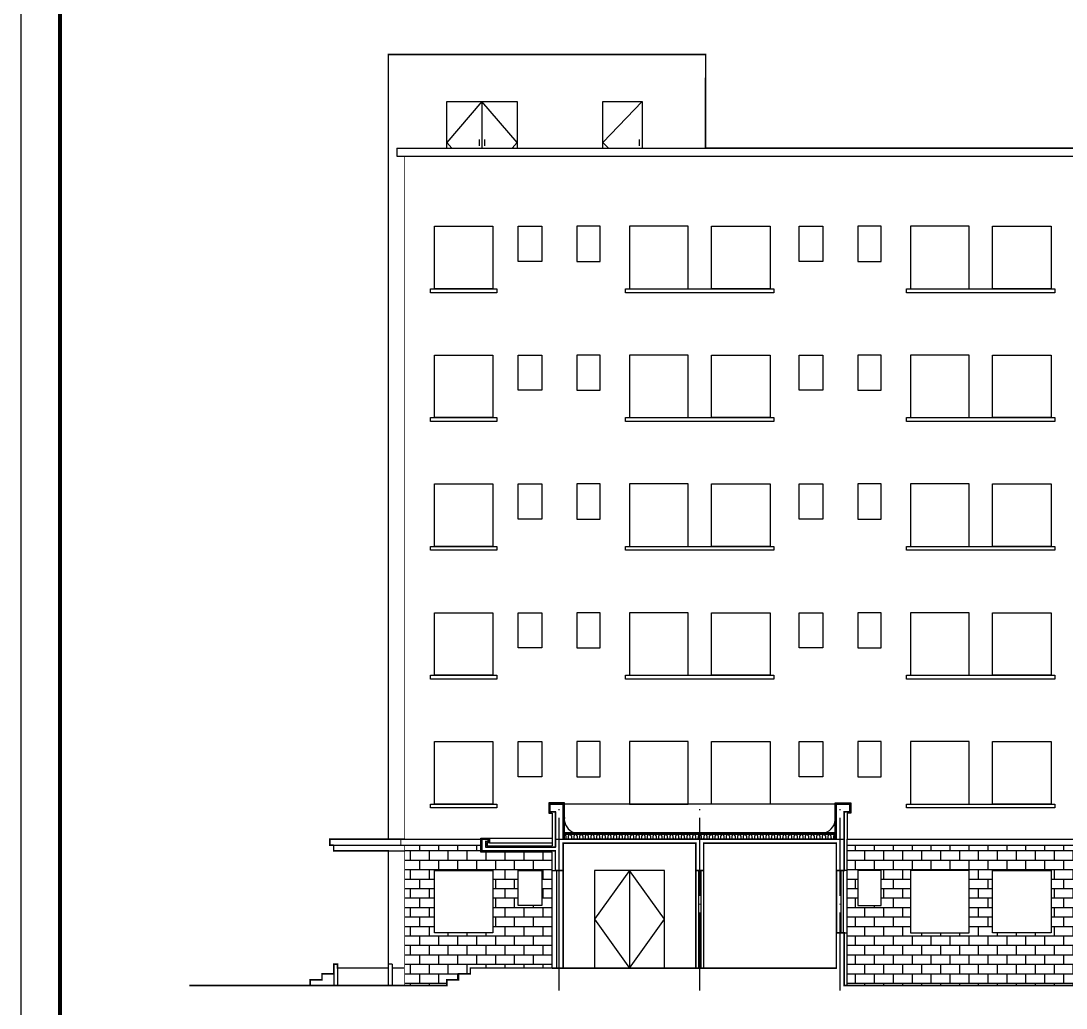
# Model space of a CAD drawing. Extents: x 174641 to 414490, y 73126 to 493158.
# Drawn here: x 238463 to 265242, y 93257 to 118544 of the extents above; entities that cross this region are included whole.
import ezdxf

# ---------------------------------------------------------------- set-up
doc = ezdxf.new("R2010")
doc.units = 0
doc.header["$LTSCALE"] = 1000
doc.header["$MEASUREMENT"] = 0
doc.linetypes.add('DOTE', pattern=[2.42, 2, -0.2, 0.02, -0.2])
for name, color, linetype in [('DOTE', 1, 'DOTE'), ('TWT_TITLE', 7, 'Continuous'), ('WALL', 2, 'Continuous')]:
    doc.layers.add(name, color=color, linetype=linetype)
pattern_1 = [(0, (0, 0), (0, 242.6208), []), (90, (0, 0), (-242.6208, 242.6208), [242.6208, -242.6208])]

# ---------------------------------------------------------------- blocks, each defined once
blk = doc.blocks.new('$LinePat$保温层')
at = {"color": 0}
for p, q in [((24, -24), (24, -56)), ((72, -56), (72, -24))]:
    blk.add_line(p, q, dxfattribs=at)
for centre, start, end in [((96, -24), 90, 180), ((0, -24), 0, 90), ((48, -56), 180, 0)]:
    blk.add_arc(centre, 24, start, end, dxfattribs=at)

msp = doc.modelspace()

# ---------------------------------------------------------------- hatches: boundary and pattern name
h = msp.add_hatch()
h.set_pattern_fill('AR-B816', color=253, scale=200)
h.set_pattern_definition(pattern_1)
h.paths.add_polyline_path([(252076.8, 97252.8), (250246.8, 97252.8), (250246.8, 97432.8), (248296.8, 97432.8), (248296.8, 93832.8), (249376.8, 93832.8), (249376.8, 93982.8), (249676.8, 93982.8), (249676.8, 94132.8), (249976.8, 94132.8), (249976.8, 94282.8), (252076.8, 94282.8)])
h.paths.add_polyline_path([(250556.8, 95182.6), (249056.8, 95182.6), (249056.8, 96782.8), (250556.8, 96782.8)], flags=16)
h.paths.add_polyline_path([(251206.8, 95882.8), (251206.8, 96782.8), (251806.8, 96782.8), (251806.8, 95882.8)], flags=16)
h = msp.add_hatch()
h.set_pattern_fill('AR-B816', color=253, scale=200)
h.set_pattern_definition(pattern_1)
h.paths.add_polyline_path([(284836.8, 97432.8), (259636.8, 97432.8), (259636.8, 93832.8), (263659.3, 93832.8), (284836.8, 93832.8)])
h.paths.add_polyline_path([(265606.8, 95882.8), (265606.8, 96782.8), (266206.8, 96782.8), (266206.8, 95882.8)], flags=16)
h.paths.add_polyline_path([(264856.8, 95182.6), (263356.8, 95182.6), (263356.8, 96782.8), (264856.8, 96782.8)], flags=16)
h.paths.add_polyline_path([(267106.8, 95882.8), (267106.8, 96782.8), (267706.8, 96782.8), (267706.8, 95882.8)], flags=16)
h.paths.add_polyline_path([(268456.8, 95182.6), (268456.8, 96782.8), (269956.8, 96782.8), (269956.8, 95182.6)], flags=16)
h.paths.add_polyline_path([(262756.8, 95182.6), (261256.8, 95182.6), (261256.8, 96782.8), (262756.8, 96782.8)], flags=16)
h.paths.add_polyline_path([(270556.8, 95182.6), (270556.8, 96782.8), (272056.8, 96782.8), (272056.8, 95182.6)], flags=16)
h.paths.add_polyline_path([(260506.8, 95882.8), (259906.8, 95882.8), (259906.8, 96782.8), (260506.8, 96782.8)], flags=16)
h.paths.add_polyline_path([(272806.8, 95882.8), (272806.8, 96782.8), (273406.8, 96782.8), (273406.8, 95882.8)], flags=16)
h.paths.add_polyline_path([(274306.8, 95882.8), (274306.8, 96782.8), (274906.8, 96782.8), (274906.8, 95882.8)], flags=16)
h.paths.add_polyline_path([(275656.8, 95182.6), (275656.8, 96782.8), (277156.8, 96782.8), (277156.8, 95182.6)], flags=16)
h.paths.add_polyline_path([(277756.8, 95182.6), (277756.8, 96782.8), (279256.8, 96782.8), (279256.8, 95182.6)], flags=16)
h.paths.add_polyline_path([(280006.8, 95882.8), (280006.8, 96782.8), (280606.8, 96782.8), (280606.8, 95882.8)], flags=16)
h.paths.add_polyline_path([(281506.8, 95882.8), (281506.8, 96782.8), (282106.8, 96782.8), (282106.8, 95882.8)], flags=16)
h.paths.add_polyline_path([(282756.8, 95182.6), (282756.8, 96782.8), (284256.8, 96782.8), (284256.8, 95182.6)], flags=16)

# ---------------------------------------------------------------- linework, layer by layer
for points, const_width in [([(284836.8, 97582.8), (284836.8, 115082.8), (285036.8, 115082.8), (285036.8, 115282.8), (256006.8, 115282.8), (256006.8, 117682.8), (247876.8, 117682.8), (247876.8, 97582.8), (246476.8, 97582.8)], 40), ([(256006.8, 115282.8), (248096.8, 115282.8), (248096.8, 115082.8), (248296.8, 115082.8), (248296.8, 97582.8)], 20), ([(259356.8, 97482.8), (259356.8, 96782.8), (259556.8, 96782.8), (259556.8, 98282.8), (259696.8, 98282.8), (259696.8, 98482.8), (259356.8, 98482.8), (259356.8, 97582.8), (252356.8, 97582.8), (252356.8, 98482.8), (252016.8, 98482.8), (252016.8, 98282.8), (252156.8, 98282.8), (252156.8, 97382.8), (250376.8, 97382.8), (250376.8, 97522.8), (250436.8, 97522.8), (250436.8, 97582.8), (250276.8, 97582.8), (250276.8, 97282.8), (252156.8, 97282.8), (252156.8, 96782.8), (252356.8, 96782.8), (252356.8, 97482.8), (255756.8, 97482.8), (255756.8, 96782.8), (255956.8, 96782.8), (255956.8, 97482.8), (259356.8, 97482.8)], 40), ([(246476.8, 97582.8), (246376.8, 97582.8), (246376.8, 97432.8), (246476.8, 97432.8)], 40), ([(248296.8, 97582.8), (248196.8, 97582.8), (248196.8, 97432.8), (248296.8, 97432.8)], 20), ([(246476.8, 97432.8), (246476.8, 97282.8), (247876.8, 97282.8), (247876.8, 94282.8), (246576.8, 94282.8), (246576.8, 94382.8), (246476.8, 94382.8), (246476.8, 94132.8), (246176.8, 94132.8), (246176.8, 93982.8), (245876.8, 93982.8), (245876.8, 93832.8)], 40), ([(248296.8, 97432.8), (248296.8, 93832.8)], 20), ([(245874.8, 93832.8), (249376.8, 93832.8), (249376.8, 93982.8), (249676.8, 93982.8), (249676.8, 94132.8), (249976.8, 94132.8), (249976.8, 94282.8), (259356.8, 94282.8), (259356.8, 95182.8), (259556.8, 95182.8), (259556.8, 93832.8), (263659.3, 93832.8)], 40), ([(290569.5, 93832.8), (259556.8, 93832.8)], 40)]:
    msp.add_lwpolyline(points, dxfattribs=dict(const_width=const_width))
for points in [[(250208.4, 115502.9), (250208.4, 115344.3)], [(250345.2, 115502.9), (250345.2, 115344.3)], [(254306.9, 115509.4), (254306.9, 115341.3)], [(252356.8, 97582.8), (252356.8, 98482.8), (252076.8, 98482.8), (252016.8, 98482.8), (252016.8, 98282.8), (252156.8, 98282.8), (252156.8, 97382.8)], [(259326.8, 98482.6), (252386.8, 98482.6)], [(259356.8, 97582.8), (259356.8, 98482.8), (259636.8, 98482.8), (259696.8, 98482.8), (259696.8, 98282.8), (259556.8, 98282.8), (259556.8, 97582.8)], [(247876.8, 97582.8), (250246.8, 97582.8)], [(252156.8, 97282.8), (250276.8, 97282.8), (250276.8, 97582.8), (250376.8, 97582.8), (250436.8, 97582.8), (250436.8, 97522.8), (250376.8, 97522.8), (250376.8, 97382.8), (252156.8, 97382.8)], [(250466.8, 97612.8), (252076.8, 97612.8)], [(250466.8, 97492.8), (252076.8, 97492.8)], [(252156.8, 97582.8), (259556.8, 97582.8)], [(252356.8, 94282.8), (252356.8, 97482.8)], [(252356.8, 97482.8), (255756.8, 97482.8)], [(259326.8, 97742.8), (252386.8, 97742.8)], [(259326.8, 97722.8), (252386.8, 97722.8)], [(259326.8, 97702.8), (252386.8, 97702.8)], [(255756.8, 94282.8), (255756.8, 97482.8)], [(255956.8, 97482.8), (259356.8, 97482.8)], [(255956.8, 94282.8), (255956.8, 97482.8)], [(259356.8, 94282.8), (259356.8, 97482.8)], [(259556.8, 96782.8), (259556.8, 97582.8)], [(259636.8, 97582.8), (284936.8, 97582.8)], [(246376.8, 97432.8), (247876.8, 97432.8)], [(247876.8, 97432.8), (250246.8, 97432.8)], [(252156.8, 96782.8), (252156.8, 97282.8)], [(259636.8, 97432.8), (286336.8, 97432.8)], [(254956.8, 94282.8), (254956.8, 94282.8), (254956.8, 96782.8), (253156.8, 96782.8), (253156.8, 94282.8)], [(254056.8, 96782.8), (253156.8, 95532.8), (254056.8, 94282.8), (254956.8, 95532.8), (254056.8, 96782.8)], [(254056.8, 96782.8), (254056.8, 94282.8)], [(259556.8, 93832.8), (259556.8, 95182.8)], [(252076.8, 94282.8), (249976.8, 94282.8), (249976.8, 94132.8), (249676.8, 94132.8), (249676.8, 93982.8), (249376.8, 93982.8), (249376.8, 93832.8), (245874.8, 93832.8)], [(246476.8, 94382.8), (246476.8, 93832.8)], [(246476.8, 94382.8), (246476.8, 93832.8)], [(246576.8, 94382.8), (246576.8, 93832.8)], [(247876.8, 94382.8), (247876.8, 93832.8)], [(247976.8, 94382.8), (247976.8, 93832.8)], [(252076.8, 94282.8), (259356.8, 94282.8)]]:
    msp.add_lwpolyline(points)
at = {"color": 2}
for points in [[(248956.8, 111682.6), (250656.8, 111682.6), (250656.8, 111582.6), (248956.8, 111582.6)], [(253956.8, 111682.6), (257756.8, 111682.6), (257756.8, 111582.6), (253956.8, 111582.6)], [(261156.8, 111682.6), (264956.8, 111682.6), (264956.8, 111582.6), (261156.8, 111582.6)], [(248956.8, 108382.6), (250656.8, 108382.6), (250656.8, 108282.6), (248956.8, 108282.6)], [(253956.8, 108382.6), (257756.8, 108382.6), (257756.8, 108282.6), (253956.8, 108282.6)], [(261156.8, 108382.6), (264956.8, 108382.6), (264956.8, 108282.6), (261156.8, 108282.6)], [(248956.8, 105082.6), (250656.8, 105082.6), (250656.8, 104982.6), (248956.8, 104982.6)], [(253956.8, 105082.6), (257756.8, 105082.6), (257756.8, 104982.6), (253956.8, 104982.6)], [(261156.8, 105082.6), (264956.8, 105082.6), (264956.8, 104982.6), (261156.8, 104982.6)], [(248956.8, 101782.6), (250656.8, 101782.6), (250656.8, 101682.6), (248956.8, 101682.6)], [(253956.8, 101782.6), (257756.8, 101782.6), (257756.8, 101682.6), (253956.8, 101682.6)], [(261156.8, 101782.6), (264956.8, 101782.6), (264956.8, 101682.6), (261156.8, 101682.6)], [(248956.8, 98482.6), (250656.8, 98482.6), (250656.8, 98382.6), (248956.8, 98382.6)], [(261156.8, 98482.6), (264956.8, 98482.6), (264956.8, 98382.6), (261156.8, 98382.6)]]:
    msp.add_lwpolyline(points, close=True, dxfattribs=at)
at = {"color": 6}
for points in [[(252386.8, 97582.8), (252386.8, 98512.8), (252076.8, 98512.8), (251986.8, 98512.8), (251986.8, 98252.8), (252076.8, 98252.8), (252076.8, 97412.8)], [(259326.8, 97582.8), (259326.8, 98512.8), (259636.8, 98512.8), (259726.8, 98512.8), (259726.8, 98252.8), (259636.8, 98252.8), (259636.8, 97582.8)], [(252076.8, 97252.8), (250246.8, 97252.8), (250246.8, 97612.8), (250376.8, 97612.8), (250466.8, 97612.8), (250466.8, 97492.8), (250406.8, 97492.8), (250406.8, 97412.8), (252076.8, 97412.8)], [(259636.8, 93832.8), (259636.8, 97582.8)], [(252076.8, 94282.8), (252076.8, 97252.8)]]:
    msp.add_lwpolyline(points, dxfattribs=at)
at = {"color": 4}
for points in [[(252076.8, 94282.8), (252076.8, 96782.8), (252356.8, 96782.8), (252356.8, 94282.8), (252076.8, 94282.8)], [(252186.8, 96782.8), (252186.8, 94282.8)], [(252246.8, 96782.8), (252246.8, 94282.8)], [(255956.8, 94282.8), (255956.8, 96782.8), (255756.8, 96782.8), (255756.8, 94282.8), (255956.8, 94282.8)], [(255826.8, 96782.8), (255826.8, 94282.8)], [(255886.8, 96782.8), (255886.8, 94282.8)], [(259636.8, 95182.8), (259636.8, 96782.8), (259356.8, 96782.8), (259356.8, 95182.8), (259636.8, 95182.8)], [(259466.8, 96782.8), (259466.8, 95182.8)], [(259526.8, 96782.8), (259526.8, 95182.8)]]:
    msp.add_lwpolyline(points, dxfattribs=at)
for centre, start, end in [((252764.3, 98104.6), 174.21132, 252.47171), ((258949.4, 98104.6), 287.52829, 5.78868)]:
    msp.add_arc(centre, 379.4, start, end)
at = {"layer": 'DOTE'}
for p, q in [((252256.8, 93709.4), (252256.8, 98512.8)), ((255856.8, 93709.4), (255856.8, 98482.8)), ((259456.8, 93709.4), (259456.8, 98512.8))]:
    msp.add_line(p, q, dxfattribs=at)
at = {"layer": 'TWT_TITLE'}
msp.add_lwpolyline([(238463.1, 157372.7), (238463.1, 73272.7), (297863.1, 73272.7), (297863.1, 157372.7)], close=True, dxfattribs=at)
at = {"layer": 'TWT_TITLE', "const_width": 100}
msp.add_lwpolyline([(239463.1, 154872.7), (239463.1, 74272.7), (296863.1, 74272.7), (296863.1, 154872.7)], close=True, dxfattribs=at)
at = {"layer": 'WALL', "ltscale": 10}
for p, q in [((247876.8, 117682.8), (256006.8, 117682.8)), ((247876.8, 117682.8), (247876.8, 97582.8)), ((256006.8, 117682.8), (256006.8, 115282.8)), ((256006.8, 115282.8), (256006.8, 117082.8)), ((248096.8, 115282.8), (285036.8, 115282.8)), ((248096.8, 115282.8), (248096.8, 115082.8)), ((248096.8, 115082.8), (285036.8, 115082.8)), ((248296.8, 97582.8), (246476.8, 97582.8)), ((246476.8, 97282.8), (248296.8, 97282.8)), ((247876.8, 97282.8), (247876.8, 94282.8)), ((246576.8, 94382.8), (246476.8, 94382.8)), ((246476.8, 94282.8), (246476.8, 94132.8)), ((247876.8, 94282.8), (246576.8, 94282.8)), ((247976.8, 94382.8), (247876.8, 94382.8)), ((248276.8, 94282.8), (247976.8, 94282.8)), ((246476.8, 94132.8), (246176.8, 94132.8)), ((246176.8, 94132.8), (246176.8, 93982.8)), ((246176.8, 93982.8), (245876.8, 93982.8)), ((245876.8, 93982.8), (245876.8, 93832.8))]:
    msp.add_line(p, q, dxfattribs=at)
at = {"layer": 'WALL', "color": 4, "ltscale": 10}
for points in [[(249376.8, 115282.8), (249376.8, 116482.8), (251176.8, 116482.8), (251176.8, 115282.8)], [(250276.8, 116482.8), (249376.8, 115432.8), (249505.4, 115282.8)], [(250276.8, 116482.8), (250276.8, 115282.8)], [(251048.3, 115282.8), (251176.8, 115432.8), (250276.8, 116482.8)], [(253376.8, 115282.8), (253376.8, 116482.8), (254376.8, 116482.8), (254376.8, 115282.8)], [(254376.8, 116482.8), (253376.8, 115432.8), (253519.7, 115282.8)]]:
    msp.add_lwpolyline(points, dxfattribs=at)
for points in [[(249056.8, 113282.8), (250556.8, 113282.8), (250556.8, 111682.6), (249056.8, 111682.6)], [(251206.8, 113282.8), (251806.8, 113282.8), (251806.8, 112382.8), (251206.8, 112382.8)], [(253306.8, 113282.8), (252706.8, 113282.8), (252706.8, 112382.8), (253306.8, 112382.8)], [(255556.8, 113282.8), (254056.8, 113282.8), (254056.8, 111682.6), (255556.8, 111682.6)], [(256156.8, 113282.8), (257656.8, 113282.8), (257656.8, 111682.6), (256156.8, 111682.6)], [(258406.8, 113282.8), (259006.8, 113282.8), (259006.8, 112382.8), (258406.8, 112382.8)], [(260506.8, 113282.8), (259906.8, 113282.8), (259906.8, 112382.8), (260506.8, 112382.8)], [(262756.8, 113282.8), (261256.8, 113282.8), (261256.8, 111682.6), (262756.8, 111682.6)], [(263356.8, 113282.8), (264856.8, 113282.8), (264856.8, 111682.6), (263356.8, 111682.6)], [(249056.8, 109982.8), (250556.8, 109982.8), (250556.8, 108382.6), (249056.8, 108382.6)], [(251206.8, 109982.8), (251806.8, 109982.8), (251806.8, 109082.8), (251206.8, 109082.8)], [(253306.8, 109982.8), (252706.8, 109982.8), (252706.8, 109082.8), (253306.8, 109082.8)], [(255556.8, 109982.8), (254056.8, 109982.8), (254056.8, 108382.6), (255556.8, 108382.6)], [(256156.8, 109982.8), (257656.8, 109982.8), (257656.8, 108382.6), (256156.8, 108382.6)], [(258406.8, 109982.8), (259006.8, 109982.8), (259006.8, 109082.8), (258406.8, 109082.8)], [(260506.8, 109982.8), (259906.8, 109982.8), (259906.8, 109082.8), (260506.8, 109082.8)], [(262756.8, 109982.8), (261256.8, 109982.8), (261256.8, 108382.6), (262756.8, 108382.6)], [(263356.8, 109982.8), (264856.8, 109982.8), (264856.8, 108382.6), (263356.8, 108382.6)], [(249056.8, 106682.8), (250556.8, 106682.8), (250556.8, 105082.6), (249056.8, 105082.6)], [(251206.8, 106682.8), (251806.8, 106682.8), (251806.8, 105782.8), (251206.8, 105782.8)], [(253306.8, 106682.8), (252706.8, 106682.8), (252706.8, 105782.8), (253306.8, 105782.8)], [(255556.8, 106682.8), (254056.8, 106682.8), (254056.8, 105082.6), (255556.8, 105082.6)], [(256156.8, 106682.8), (257656.8, 106682.8), (257656.8, 105082.6), (256156.8, 105082.6)], [(258406.8, 106682.8), (259006.8, 106682.8), (259006.8, 105782.8), (258406.8, 105782.8)], [(260506.8, 106682.8), (259906.8, 106682.8), (259906.8, 105782.8), (260506.8, 105782.8)], [(262756.8, 106682.8), (261256.8, 106682.8), (261256.8, 105082.6), (262756.8, 105082.6)], [(263356.8, 106682.8), (264856.8, 106682.8), (264856.8, 105082.6), (263356.8, 105082.6)], [(249056.8, 103382.8), (250556.8, 103382.8), (250556.8, 101782.6), (249056.8, 101782.6)], [(251206.8, 103382.8), (251806.8, 103382.8), (251806.8, 102482.8), (251206.8, 102482.8)], [(253306.8, 103382.8), (252706.8, 103382.8), (252706.8, 102482.8), (253306.8, 102482.8)], [(255556.8, 103382.8), (254056.8, 103382.8), (254056.8, 101782.6), (255556.8, 101782.6)], [(256156.8, 103382.8), (257656.8, 103382.8), (257656.8, 101782.6), (256156.8, 101782.6)], [(258406.8, 103382.8), (259006.8, 103382.8), (259006.8, 102482.8), (258406.8, 102482.8)], [(260506.8, 103382.8), (259906.8, 103382.8), (259906.8, 102482.8), (260506.8, 102482.8)], [(262756.8, 103382.8), (261256.8, 103382.8), (261256.8, 101782.6), (262756.8, 101782.6)], [(263356.8, 103382.8), (264856.8, 103382.8), (264856.8, 101782.6), (263356.8, 101782.6)], [(249056.8, 100082.8), (250556.8, 100082.8), (250556.8, 98482.6), (249056.8, 98482.6)], [(251206.8, 100082.8), (251806.8, 100082.8), (251806.8, 99182.8), (251206.8, 99182.8)], [(253306.8, 100082.8), (252706.8, 100082.8), (252706.8, 99182.8), (253306.8, 99182.8)], [(255556.8, 100082.8), (254056.8, 100082.8), (254056.8, 98482.6), (255556.8, 98482.6)], [(256156.8, 100082.8), (257656.8, 100082.8), (257656.8, 98482.6), (256156.8, 98482.6)], [(258406.8, 100082.8), (259006.8, 100082.8), (259006.8, 99182.8), (258406.8, 99182.8)], [(260506.8, 100082.8), (259906.8, 100082.8), (259906.8, 99182.8), (260506.8, 99182.8)], [(262756.8, 100082.8), (261256.8, 100082.8), (261256.8, 98482.6), (262756.8, 98482.6)], [(263356.8, 100082.8), (264856.8, 100082.8), (264856.8, 98482.6), (263356.8, 98482.6)], [(249056.8, 96782.8), (250556.8, 96782.8), (250556.8, 95182.6), (249056.8, 95182.6)], [(251206.8, 96782.8), (251806.8, 96782.8), (251806.8, 95882.8), (251206.8, 95882.8)], [(260506.8, 96782.8), (259906.8, 96782.8), (259906.8, 95882.8), (260506.8, 95882.8)], [(262756.8, 96782.8), (261256.8, 96782.8), (261256.8, 95182.6), (262756.8, 95182.6)], [(263356.8, 96782.8), (264856.8, 96782.8), (264856.8, 95182.6), (263356.8, 95182.6)]]:
    msp.add_lwpolyline(points, close=True, dxfattribs=at)
at = {"layer": 'WALL', "ltscale": 10, "const_width": 40}
msp.add_lwpolyline([(249376.8, 93832.8), (242780.9, 93832.8)], dxfattribs=at)

# ---------------------------------------------------------------- block references
at = {"color": 6, "xscale": 1.506075949129329, "yscale": 1.499999999622804, "zscale": 1.499999999622804, "rotation": 2.522915700805057e-12}
for p in [(252386.8, 97702.8), (252531.4, 97702.8), (252676, 97702.8), (252820.6, 97702.8), (252965.2, 97702.8), (253109.7, 97702.8), (253254.3, 97702.8), (253398.9, 97702.8), (253543.5, 97702.8), (253688.1, 97702.8), (253832.7, 97702.8), (253977.2, 97702.8), (254121.8, 97702.8), (254266.4, 97702.8), (254411, 97702.8), (254555.6, 97702.8), (254700.2, 97702.8), (254844.7, 97702.8), (254989.3, 97702.8), (255133.9, 97702.8), (255278.5, 97702.8), (255423.1, 97702.8), (255567.7, 97702.8), (255712.2, 97702.8), (255856.8, 97702.8), (256001.4, 97702.8), (256146, 97702.8), (256290.6, 97702.8), (256435.2, 97702.8), (256579.7, 97702.8), (256724.3, 97702.8), (256868.9, 97702.8), (257013.5, 97702.8), (257158.1, 97702.8), (257302.7, 97702.8), (257447.2, 97702.8), (257591.8, 97702.8), (257736.4, 97702.8), (257881, 97702.8), (258025.6, 97702.8), (258170.2, 97702.8), (258314.7, 97702.8), (258459.3, 97702.8), (258603.9, 97702.8), (258748.5, 97702.8), (258893.1, 97702.8), (259037.7, 97702.8), (259182.2, 97702.8)]:
    msp.add_blockref('$LinePat$保温层', p, dxfattribs=at)

doc.saveas('drawing.dxf')
